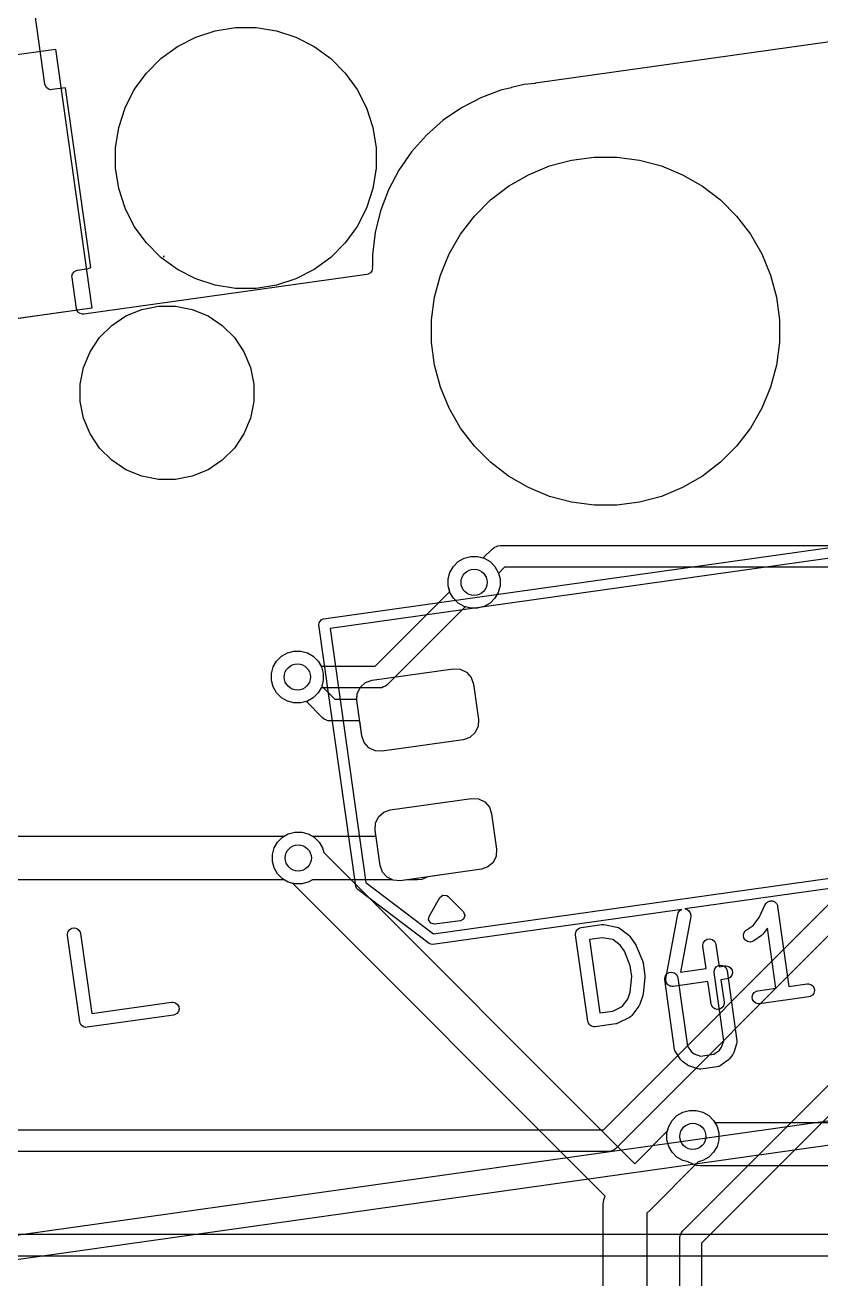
# Model space of a CAD drawing. Header units: millimetres. Extents: x 14 to 286, y -133 to -45.
# Drawn here: x 182.29 to 191.42, y -72.34 to -57.97 of the extents above; entities that cross this region are included whole.
import ezdxf

# ---------------------------------------------------------------- set-up
doc = ezdxf.new("R2010")
doc.units = ezdxf.units.MM
for name, color, linetype, true_color in [('B.Cu', 153, 'CONTINUOUS', 0x4d7fc4), ('B.Mask', 4, 'CONTINUOUS', 0x02ffee), ('B.Paste', 132, 'CONTINUOUS', 0x00c2c2), ('B.Silkscreen', 31, 'CONTINUOUS', 0xe8b2a7), ('F.Cu', 13, 'CONTINUOUS', 0xc83434), ('F.Mask', 201, 'CONTINUOUS', 0xd864ff), ('F.Paste', 253, 'CONTINUOUS', 0xb4a09a), ('F.Silkscreen', 41, 'CONTINUOUS', 0xf2eda1), ('User.Drawings', 9, 'CONTINUOUS', 0xc2c2c2)]:
    doc.layers.add(name, color=color, linetype=linetype, true_color=true_color)

msp = doc.modelspace()

# ---------------------------------------------------------------- linework, layer by layer
at = {"layer": 'B.Cu', "linetype": 'CONTINUOUS'}
for p, q in [((179.372834, -58.699982), (182.640719, -58.24071)), ((182.640719, -58.24071), (183.058238, -61.211514)), ((183.058238, -61.211514), (181.993746, -61.361118)), ((187.262172, -64.115694), (187.329995, -64.076536)), ((187.329995, -64.076536), (187.405642, -64.056267)), ((187.405642, -64.056267), (187.483958, -64.056267)), ((187.483958, -64.056267), (187.559605, -64.076536)), ((187.559605, -64.076536), (187.627428, -64.115694)), ((187.147367, -64.314542), (187.167636, -64.238895)), ((187.167636, -64.238895), (187.206794, -64.171072)), ((187.206794, -64.171072), (187.262172, -64.115694)), ((187.627428, -64.115694), (187.682806, -64.171072)), ((187.682806, -64.171072), (187.721964, -64.238895)), ((187.721964, -64.238895), (187.742233, -64.314542)), ((187.147367, -64.392858), (187.147367, -64.314542)), ((187.742233, -64.314542), (187.742233, -64.392858)), ((186.308624, -65.3131), (187.164589, -64.457134)), ((187.164589, -64.457134), (187.147367, -64.392858)), ((187.721964, -64.468505), (187.682806, -64.536328)), ((187.742233, -64.392858), (187.721964, -64.468505)), ((187.341365, -64.63391), (186.448788, -65.526488)), ((187.405642, -64.651133), (187.341365, -64.63391)), ((187.483958, -64.651133), (187.405642, -64.651133)), ((187.559605, -64.630864), (187.483958, -64.651133)), ((187.627428, -64.591706), (187.559605, -64.630864)), ((187.682806, -64.536328), (187.627428, -64.591706)), ((185.179094, -65.255472), (185.234472, -65.200094)), ((185.234472, -65.200094), (185.302295, -65.160936)), ((185.302295, -65.160936), (185.377942, -65.140667)), ((185.377942, -65.140667), (185.456258, -65.140667)), ((185.456258, -65.140667), (185.531905, -65.160936)), ((185.531905, -65.160936), (185.599728, -65.200094)), ((185.599728, -65.200094), (185.655106, -65.255472)), ((185.119667, -65.398942), (185.139936, -65.323295)), ((185.139936, -65.323295), (185.179094, -65.255472)), ((185.655106, -65.255472), (185.688378, -65.3131)), ((185.688378, -65.3131), (186.308624, -65.3131)), ((185.119667, -65.477258), (185.119667, -65.398942)), ((185.139936, -65.552905), (185.119667, -65.477258)), ((186.448788, -65.526488), (186.429851, -65.542028)), ((185.179094, -65.620728), (185.139936, -65.552905)), ((185.234472, -65.676106), (185.179094, -65.620728)), ((185.302295, -65.715264), (185.234472, -65.676106)), ((185.599728, -65.676106), (185.531905, -65.715264)), ((185.655106, -65.620728), (185.599728, -65.676106)), ((185.688378, -65.5631), (185.655106, -65.620728)), ((186.3604, -65.5631), (185.688378, -65.5631)), ((186.384786, -65.560698), (186.3604, -65.5631)), ((186.384787, -65.560698), (186.384786, -65.560698)), ((186.4036, -65.552905), (186.384787, -65.560698)), ((186.429846, -65.542034), (186.4036, -65.552905)), ((186.429851, -65.542028), (186.429846, -65.542034)), ((185.377942, -65.735533), (185.302295, -65.715264)), ((185.456258, -65.735533), (185.377942, -65.735533)), ((185.531905, -65.715264), (185.456258, -65.735533)), ((185.244972, -67.274794), (185.312795, -67.235636)), ((185.312795, -67.235636), (185.388442, -67.215367)), ((185.388442, -67.215367), (185.466758, -67.215367)), ((185.466758, -67.215367), (185.542405, -67.235636)), ((185.542405, -67.235636), (185.610228, -67.274794)), ((185.130167, -67.473642), (185.150436, -67.397995)), ((185.150436, -67.397995), (185.189594, -67.330172)), ((185.189594, -67.330172), (185.244972, -67.274794)), ((185.610228, -67.274794), (185.665606, -67.330172)), ((185.665606, -67.330172), (185.704764, -67.397995)), ((185.704764, -67.397995), (185.718824, -67.45047)), ((185.130167, -67.551958), (185.130167, -67.473642)), ((185.150436, -67.627605), (185.130167, -67.551958)), ((185.718824, -67.45047), (189.2866, -71.018246)), ((185.189594, -67.695428), (185.150436, -67.627605)), ((185.244972, -67.750806), (185.189594, -67.695428)), ((185.312795, -67.789964), (185.244972, -67.750806)), ((185.36527, -67.804024), (185.312795, -67.789964)), ((188.9499, -71.388654), (185.36527, -67.804024)), ((189.840112, -71.787212), (191.800289, -69.827033)), ((191.977066, -70.00381), (190.0535, -71.927376)), ((189.771372, -70.466394), (189.839195, -70.427236)), ((189.839195, -70.427236), (189.914842, -70.406967)), ((189.914842, -70.406967), (189.993158, -70.406967)), ((189.993158, -70.406967), (190.068805, -70.427236)), ((190.068805, -70.427236), (190.136628, -70.466394)), ((189.676836, -70.589595), (189.715994, -70.521772)), ((189.715994, -70.521772), (189.771372, -70.466394)), ((190.136628, -70.466394), (190.192006, -70.521772)), ((190.192006, -70.521772), (190.231164, -70.589595)), ((189.2866, -71.018246), (189.662775, -70.64207)), ((189.662775, -70.64207), (189.676836, -70.589595)), ((190.231164, -70.589595), (190.251433, -70.665242)), ((190.251433, -70.665242), (190.251433, -70.743558)), ((190.231164, -70.819205), (190.192006, -70.887028)), ((190.251433, -70.743558), (190.231164, -70.819205)), ((190.016329, -70.995624), (189.463377, -71.548577)), ((190.068805, -70.981564), (190.016329, -70.995624)), ((190.136628, -70.942406), (190.068805, -70.981564)), ((190.192006, -70.887028), (190.136628, -70.942406)), ((188.9268, -71.4816), (188.931604, -71.432827)), ((188.931604, -71.432827), (188.9499, -71.388654)), ((188.9268, -75.9161), (188.9268, -71.4816)), ((189.463371, -71.548581), (189.4268, -71.585153)), ((189.463377, -71.548577), (189.463371, -71.548581)), ((189.4268, -71.585153), (189.4268, -75.812546)), ((189.8035, -71.8756), (189.805902, -71.851214)), ((189.805902, -71.851214), (189.807891, -71.846413)), ((189.807891, -71.846413), (189.812949, -71.834201)), ((189.812949, -71.834201), (189.824566, -71.806154)), ((189.824566, -71.806154), (189.824571, -71.806148)), ((189.824571, -71.806148), (189.840112, -71.787212)), ((189.8035, -73.214322), (189.8035, -71.8756)), ((190.0535, -71.927376), (190.0535, -73.214322))]:
    msp.add_line(p, q, dxfattribs=at)
at = {"layer": 'B.Cu'}
for centre in [(187.4448, -64.3537), (185.4171, -65.4381), (185.4276, -67.5128), (189.954, -70.7044)]:
    msp.add_circle(centre, 0.15, dxfattribs=at)
at = {"layer": 'B.Mask', "linetype": 'CONTINUOUS'}
for p, q in [((184.251654, -58.10295), (184.475511, -58.030214)), ((184.475511, -58.030214), (184.70799, -57.993393)), ((184.70799, -57.993393), (184.943368, -57.993393)), ((184.943368, -57.993393), (185.175847, -58.030214)), ((185.175847, -58.030214), (185.399704, -58.10295)), ((183.851507, -58.34816), (184.041931, -58.209809)), ((184.041931, -58.209809), (184.251654, -58.10295)), ((185.399704, -58.10295), (185.609427, -58.209809)), ((185.609427, -58.209809), (185.799851, -58.34816)), ((179.372834, -58.699982), (182.640719, -58.24071)), ((182.640719, -58.24071), (183.058238, -61.211514)), ((183.68507, -58.514597), (183.851507, -58.34816)), ((185.799851, -58.34816), (185.966288, -58.514597)), ((183.546719, -58.705021), (183.68507, -58.514597)), ((185.966288, -58.514597), (186.104639, -58.705021)), ((183.43986, -58.914744), (183.546719, -58.705021)), ((186.104639, -58.705021), (186.211498, -58.914744)), ((183.367124, -59.138601), (183.43986, -58.914744)), ((186.211498, -58.914744), (186.284234, -59.138601)), ((183.330303, -59.37108), (183.367124, -59.138601)), ((186.284234, -59.138601), (186.321055, -59.37108)), ((183.330303, -59.606458), (183.330303, -59.37108)), ((186.321055, -59.37108), (186.321055, -59.606458)), ((188.561919, -59.512229), (188.821294, -59.478082)), ((188.821294, -59.478082), (189.082906, -59.478082)), ((189.082906, -59.478082), (189.342281, -59.512229)), ((183.367124, -59.838937), (183.330303, -59.606458)), ((186.321055, -59.606458), (186.284234, -59.838937)), ((188.067523, -59.680055), (188.309221, -59.57994)), ((188.309221, -59.57994), (188.561919, -59.512229)), ((189.342281, -59.512229), (189.594979, -59.57994)), ((189.594979, -59.57994), (189.836677, -59.680055)), ((187.84096, -59.810861), (188.067523, -59.680055)), ((189.836677, -59.680055), (190.06324, -59.810861)), ((183.43986, -60.062794), (183.367124, -59.838937)), ((186.284234, -59.838937), (186.211498, -60.062794)), ((187.633408, -59.97012), (187.84096, -59.810861)), ((190.06324, -59.810861), (190.270792, -59.97012)), ((183.546719, -60.272517), (183.43986, -60.062794)), ((186.211498, -60.062794), (186.104639, -60.272517)), ((187.44842, -60.155108), (187.633408, -59.97012)), ((190.270792, -59.97012), (190.45578, -60.155108)), ((187.289161, -60.36266), (187.44842, -60.155108)), ((190.45578, -60.155108), (190.615039, -60.36266)), ((183.68507, -60.462941), (183.546719, -60.272517)), ((186.104639, -60.272517), (185.966288, -60.462941)), ((187.158355, -60.589223), (187.289161, -60.36266)), ((190.615039, -60.36266), (190.745845, -60.589223)), ((183.851507, -60.629378), (183.68507, -60.462941)), ((185.966288, -60.462941), (185.799851, -60.629378)), ((184.041931, -60.767729), (183.851507, -60.629378)), ((185.799851, -60.629378), (185.609427, -60.767729)), ((187.05824, -60.830921), (187.158355, -60.589223)), ((190.745845, -60.589223), (190.84596, -60.830921)), ((184.251654, -60.874588), (184.041931, -60.767729)), ((185.609427, -60.767729), (185.399704, -60.874588)), ((184.475511, -60.947324), (184.251654, -60.874588)), ((185.399704, -60.874588), (185.175847, -60.947324)), ((186.990529, -61.083619), (187.05824, -60.830921)), ((190.84596, -60.830921), (190.913671, -61.083619)), ((184.70799, -60.984145), (184.475511, -60.947324)), ((184.943368, -60.984145), (184.70799, -60.984145)), ((185.175847, -60.947324), (184.943368, -60.984145)), ((186.956382, -61.342994), (186.990529, -61.083619)), ((190.913671, -61.083619), (190.947818, -61.342994)), ((183.058238, -61.211514), (179.790353, -61.670786)), ((183.450141, -61.298878), (183.631253, -61.223859)), ((183.631253, -61.223859), (183.823521, -61.185614)), ((183.823521, -61.185614), (184.019555, -61.185614)), ((184.019555, -61.185614), (184.211823, -61.223859)), ((184.211823, -61.223859), (184.392935, -61.298878)), ((183.287145, -61.407789), (183.450141, -61.298878)), ((184.392935, -61.298878), (184.555931, -61.407789)), ((186.956382, -61.604606), (186.956382, -61.342994)), ((190.947818, -61.342994), (190.947818, -61.604606)), ((183.148528, -61.546406), (183.287145, -61.407789)), ((184.555931, -61.407789), (184.694548, -61.546406)), ((183.039617, -61.709402), (183.148528, -61.546406)), ((184.694548, -61.546406), (184.803459, -61.709402)), ((186.990529, -61.863981), (186.956382, -61.604606)), ((190.947818, -61.604606), (190.913671, -61.863981)), ((182.964598, -61.890514), (183.039617, -61.709402)), ((184.803459, -61.709402), (184.878478, -61.890514)), ((182.926353, -62.082782), (182.964598, -61.890514)), ((184.878478, -61.890514), (184.916723, -62.082782)), ((187.05824, -62.116679), (186.990529, -61.863981)), ((190.913671, -61.863981), (190.84596, -62.116679)), ((182.926353, -62.278816), (182.926353, -62.082782)), ((184.916723, -62.082782), (184.916723, -62.278816)), ((187.158355, -62.358377), (187.05824, -62.116679)), ((190.84596, -62.116679), (190.745845, -62.358377)), ((182.964598, -62.471084), (182.926353, -62.278816)), ((184.916723, -62.278816), (184.878478, -62.471084)), ((187.289161, -62.58494), (187.158355, -62.358377)), ((190.745845, -62.358377), (190.615039, -62.58494)), ((183.039617, -62.652196), (182.964598, -62.471084)), ((184.878478, -62.471084), (184.803459, -62.652196)), ((183.148528, -62.815192), (183.039617, -62.652196)), ((184.803459, -62.652196), (184.694548, -62.815192)), ((187.44842, -62.792492), (187.289161, -62.58494)), ((190.615039, -62.58494), (190.45578, -62.792492)), ((187.633408, -62.97748), (187.44842, -62.792492)), ((190.45578, -62.792492), (190.270792, -62.97748)), ((183.287145, -62.953809), (183.148528, -62.815192)), ((184.694548, -62.815192), (184.555931, -62.953809)), ((183.450141, -63.06272), (183.287145, -62.953809)), ((183.631253, -63.137739), (183.450141, -63.06272)), ((184.392935, -63.06272), (184.211823, -63.137739)), ((184.555931, -62.953809), (184.392935, -63.06272)), ((187.84096, -63.136739), (187.633408, -62.97748)), ((190.270792, -62.97748), (190.06324, -63.136739)), ((183.823521, -63.175984), (183.631253, -63.137739)), ((184.019555, -63.175984), (183.823521, -63.175984)), ((184.211823, -63.137739), (184.019555, -63.175984)), ((188.067523, -63.267545), (187.84096, -63.136739)), ((190.06324, -63.136739), (189.836677, -63.267545)), ((188.309221, -63.36766), (188.067523, -63.267545)), ((188.561919, -63.435371), (188.309221, -63.36766)), ((189.594979, -63.36766), (189.342281, -63.435371)), ((189.836677, -63.267545), (189.594979, -63.36766)), ((188.821294, -63.469518), (188.561919, -63.435371)), ((189.082906, -63.469518), (188.821294, -63.469518)), ((189.342281, -63.435371), (189.082906, -63.469518))]:
    msp.add_line(p, q, dxfattribs=at)
at = {"layer": 'B.Paste', "linetype": 'CONTINUOUS'}
for p, q in [((179.372834, -58.699982), (182.640719, -58.24071)), ((182.640719, -58.24071), (183.058238, -61.211514)), ((183.058238, -61.211514), (179.790353, -61.670786))]:
    msp.add_line(p, q, dxfattribs=at)
at = {"layer": 'B.Silkscreen', "linetype": 'CONTINUOUS'}
for p, q in [((182.520308, -58.641367), (182.381135, -57.651099)), ((193.100252, -57.93707), (188.148911, -58.632935)), ((182.523771, -58.655656), (182.520308, -58.641367)), ((188.146683, -58.633214), (188.019246, -58.647181)), ((188.147138, -58.633008), (188.146683, -58.633214)), ((188.148911, -58.632935), (188.147138, -58.633008)), ((182.538624, -58.68087), (182.523771, -58.655656)), ((182.561994, -58.698481), (182.538624, -58.68087)), ((182.590326, -58.705809), (182.561994, -58.698481)), ((182.590336, -58.705807), (182.590326, -58.705809)), ((182.605016, -58.705199), (182.590336, -58.705807)), ((182.758507, -58.683627), (182.605016, -58.705199)), ((183.047908, -60.742822), (182.758507, -58.683627)), ((187.752104, -58.712603), (187.529211, -58.794985)), ((187.868195, -58.684122), (187.752104, -58.712603)), ((187.872273, -58.681881), (187.868195, -58.684122)), ((188.019246, -58.647181), (187.872273, -58.681881)), ((187.301339, -58.91252), (187.089489, -59.056949)), ((187.529211, -58.794985), (187.301339, -58.91252)), ((187.089489, -59.056949), (186.896819, -59.226119)), ((186.896819, -59.226119), (186.726203, -59.417509)), ((186.726203, -59.417509), (186.580182, -59.628266)), ((186.580182, -59.628266), (186.460935, -59.855247)), ((186.460935, -59.855247), (186.370239, -60.095068)), ((186.370239, -60.095068), (186.309446, -60.344155)), ((186.309446, -60.344155), (186.279462, -60.598795)), ((183.891169, -60.619834), (183.88044, -60.61614)), ((183.88044, -60.61614), (183.880822, -60.621288)), ((183.880822, -60.621288), (183.891169, -60.619834)), ((186.279462, -60.598795), (186.280164, -60.726992)), ((182.838774, -60.816546), (182.856385, -60.793176)), ((182.856385, -60.793176), (182.881599, -60.778323)), ((182.881599, -60.778323), (182.895888, -60.77486)), ((182.895888, -60.77486), (183.021266, -60.757238)), ((183.021266, -60.757238), (183.044224, -60.743716)), ((183.044224, -60.743716), (183.047908, -60.742822)), ((186.27206, -60.781723), (186.254449, -60.805093)), ((186.279387, -60.753391), (186.27206, -60.781723)), ((186.280164, -60.726992), (186.277047, -60.736747)), ((186.277047, -60.736747), (186.279387, -60.753391)), ((182.831446, -60.844878), (182.838774, -60.816546)), ((182.832056, -60.859568), (182.831446, -60.844878)), ((182.882158, -61.216063), (182.832056, -60.859568)), ((186.214945, -60.823409), (182.966866, -61.279896)), ((186.229234, -60.819946), (186.214945, -60.823409)), ((186.254449, -60.805093), (186.229234, -60.819946)), ((182.885621, -61.230353), (182.882158, -61.216063)), ((182.900474, -61.255567), (182.885621, -61.230353)), ((182.923844, -61.273178), (182.900474, -61.255567)), ((182.952176, -61.280506), (182.923844, -61.273178)), ((182.966866, -61.279896), (182.952176, -61.280506)), ((189.639124, -68.863249), (189.656735, -68.839879)), ((189.656735, -68.839879), (189.681949, -68.825026)), ((189.681949, -68.825026), (189.710928, -68.820953)), ((189.710928, -68.820953), (189.73926, -68.828281)), ((189.73926, -68.828281), (189.76263, -68.845892)), ((189.76263, -68.845892), (189.777483, -68.871106)), ((190.197663, -68.812054), (190.204991, -68.783722)), ((190.198273, -68.826744), (190.197663, -68.812054)), ((190.308472, -69.610856), (190.198273, -68.826744)), ((190.204991, -68.783722), (190.222602, -68.760352)), ((190.222602, -68.760352), (190.247816, -68.745499)), ((190.247816, -68.745499), (190.276795, -68.741426)), ((190.276795, -68.741426), (190.305127, -68.748754)), ((190.305127, -68.748754), (190.328497, -68.766365)), ((190.328497, -68.766365), (190.34335, -68.791579)), ((190.34335, -68.791579), (190.346813, -68.805868)), ((190.346813, -68.805868), (190.459477, -69.607513)), ((189.631796, -68.891581), (189.639124, -68.863249)), ((189.632406, -68.906271), (189.631796, -68.891581)), ((189.74507, -69.707917), (189.632406, -68.906271)), ((189.777483, -68.871106), (189.780946, -68.885395)), ((189.780946, -68.885395), (189.891145, -69.669507)), ((189.748533, -69.722206), (189.74507, -69.707917)), ((189.891145, -69.669507), (189.934605, -69.732589)), ((190.258204, -69.717817), (190.284084, -69.683472)), ((190.284084, -69.683472), (190.308472, -69.610856)), ((190.456304, -69.641829), (190.422403, -69.742768)), ((190.459597, -69.6275), (190.456304, -69.641829)), ((190.460086, -69.622203), (190.459411, -69.624809)), ((190.459411, -69.624809), (190.459597, -69.6275)), ((190.459477, -69.607513), (190.460086, -69.622203)), ((189.7499, -69.724528), (189.748533, -69.722206)), ((189.750464, -69.727163), (189.7499, -69.724528)), ((189.757579, -69.74003), (189.750464, -69.727163)), ((189.817989, -69.827713), (189.757579, -69.74003)), ((189.822791, -69.833398), (189.817989, -69.827713)), ((189.823796, -69.835104), (189.822791, -69.833398)), ((189.825753, -69.836905), (189.823796, -69.835104)), ((189.827476, -69.838945), (189.825753, -69.836905)), ((189.82914, -69.840023), (189.827476, -69.838945)), ((189.834614, -69.845061), (189.82914, -69.840023)), ((189.888397, -69.885589), (189.834614, -69.845061)), ((189.934605, -69.732589), (189.968949, -69.758469)), ((189.968949, -69.758469), (190.041565, -69.782857)), ((190.041565, -69.782857), (190.195123, -69.761277)), ((190.195123, -69.761277), (190.258204, -69.717817)), ((190.353328, -69.834434), (190.265645, -69.894844)), ((190.359013, -69.829631), (190.353328, -69.834434)), ((190.360719, -69.828627), (190.359013, -69.829631)), ((190.36252, -69.826669), (190.360719, -69.828627)), ((190.36456, -69.824947), (190.36252, -69.826669)), ((190.365638, -69.823282), (190.36456, -69.824947)), ((190.370676, -69.817809), (190.365638, -69.823282)), ((190.411204, -69.764026), (190.370676, -69.817809)), ((190.415078, -69.757673), (190.411204, -69.764026)), ((190.416379, -69.75618), (190.415078, -69.757673)), ((190.41747, -69.75375), (190.416379, -69.75618)), ((190.418859, -69.751473), (190.41747, -69.75375)), ((190.419355, -69.749553), (190.418859, -69.751473)), ((190.422403, -69.742768), (190.419355, -69.749553)), ((189.894749, -69.889463), (189.888397, -69.885589)), ((189.896243, -69.890764), (189.894749, -69.889463)), ((189.898673, -69.891855), (189.896243, -69.890764)), ((189.90095, -69.893244), (189.898673, -69.891855)), ((189.902868, -69.89374), (189.90095, -69.893244)), ((189.909654, -69.896788), (189.902868, -69.89374)), ((190.010592, -69.930689), (189.909654, -69.896788)), ((190.024922, -69.933982), (190.010592, -69.930689)), ((190.027609, -69.933797), (190.024922, -69.933982)), ((190.030219, -69.934472), (190.027609, -69.933797)), ((190.044909, -69.933862), (190.030219, -69.934472)), ((190.233532, -69.907353), (190.044909, -69.933862)), ((190.247821, -69.90389), (190.233532, -69.907353)), ((190.250143, -69.902522), (190.247821, -69.90389)), ((190.252778, -69.901959), (190.250143, -69.902522)), ((190.265645, -69.894844), (190.252778, -69.901959))]:
    msp.add_line(p, q, dxfattribs=at)
at = {"layer": 'F.Cu', "linetype": 'CONTINUOUS'}
for p, q in [((187.654012, -63.967712), (187.672948, -63.952171)), ((187.672948, -63.952171), (187.672954, -63.952166)), ((187.672954, -63.952166), (187.707507, -63.937854)), ((187.707507, -63.937854), (187.718013, -63.933502)), ((187.718013, -63.933502), (187.718014, -63.933502)), ((187.718014, -63.933502), (187.7424, -63.9311)), ((187.7424, -63.9311), (195.831224, -63.9311)), ((187.262172, -64.115694), (187.329995, -64.076536)), ((187.329995, -64.076536), (187.405642, -64.056267)), ((187.405642, -64.056267), (187.483958, -64.056267)), ((187.483958, -64.056267), (187.548234, -64.073489)), ((187.548234, -64.073489), (187.654012, -63.967712)), ((187.147367, -64.314542), (187.167636, -64.238895)), ((187.167636, -64.238895), (187.206794, -64.171072)), ((187.206794, -64.171072), (187.262172, -64.115694)), ((187.794176, -64.1811), (187.72501, -64.250265)), ((195.883, -64.1811), (187.794176, -64.1811)), ((187.147367, -64.392858), (187.147367, -64.314542)), ((187.72501, -64.250265), (187.742233, -64.314542)), ((187.742233, -64.314542), (187.742233, -64.392858)), ((187.167636, -64.468505), (187.147367, -64.392858)), ((187.206794, -64.536328), (187.167636, -64.468505)), ((187.721964, -64.468505), (187.682806, -64.536328)), ((187.742233, -64.392858), (187.721964, -64.468505)), ((187.262172, -64.591706), (187.206794, -64.536328)), ((187.329995, -64.630864), (187.262172, -64.591706)), ((187.405642, -64.651133), (187.329995, -64.630864)), ((187.483958, -64.651133), (187.405642, -64.651133)), ((187.559605, -64.630864), (187.483958, -64.651133)), ((187.627428, -64.591706), (187.559605, -64.630864)), ((187.682806, -64.536328), (187.627428, -64.591706)), ((185.179094, -65.255472), (185.234472, -65.200094)), ((185.234472, -65.200094), (185.302295, -65.160936)), ((185.302295, -65.160936), (185.377942, -65.140667)), ((185.377942, -65.140667), (185.456258, -65.140667)), ((185.456258, -65.140667), (185.531905, -65.160936)), ((185.531905, -65.160936), (185.599728, -65.200094)), ((185.599728, -65.200094), (185.655106, -65.255472)), ((185.119667, -65.398942), (185.139936, -65.323295)), ((185.139936, -65.323295), (185.179094, -65.255472)), ((185.655106, -65.255472), (185.694264, -65.323295)), ((185.694264, -65.323295), (185.714533, -65.398942)), ((186.274653, -65.475947), (187.205505, -65.345125)), ((187.205505, -65.345125), (187.285363, -65.34966)), ((187.285363, -65.34966), (187.357408, -65.384409)), ((187.357408, -65.384409), (187.410669, -65.444084)), ((185.119667, -65.477258), (185.119667, -65.398942)), ((185.139936, -65.552905), (185.119667, -65.477258)), ((185.714533, -65.477258), (185.69731, -65.541534)), ((185.714533, -65.398942), (185.714533, -65.477258)), ((186.139463, -65.55558), (186.199138, -65.502319)), ((186.199138, -65.502319), (186.274653, -65.475947)), ((187.410669, -65.444084), (187.43704, -65.519599)), ((187.43704, -65.519599), (187.494101, -65.925609)), ((185.179094, -65.620728), (185.139936, -65.552905)), ((185.234472, -65.676106), (185.179094, -65.620728)), ((185.302295, -65.715264), (185.234472, -65.676106)), ((185.69731, -65.541534), (185.847277, -65.6915)), ((186.101087, -65.6915), (186.104714, -65.627625)), ((186.104714, -65.627625), (186.139463, -65.55558)), ((185.377942, -65.735533), (185.302295, -65.715264)), ((185.456258, -65.735533), (185.377942, -65.735533)), ((185.520534, -65.71831), (185.456258, -65.735533)), ((185.707111, -65.904888), (185.520534, -65.71831)), ((185.847277, -65.6915), (186.101087, -65.6915)), ((185.726053, -65.920433), (185.707111, -65.904888)), ((185.726054, -65.920434), (185.726053, -65.920433)), ((185.752449, -65.931366), (185.726054, -65.920434)), ((185.771113, -65.939098), (185.752449, -65.931366)), ((185.771114, -65.939098), (185.771113, -65.939098)), ((185.7955, -65.9415), (185.771114, -65.939098)), ((186.133068, -65.9415), (185.7955, -65.9415)), ((186.15724, -66.113493), (186.133068, -65.9415)), ((187.494101, -65.925609), (187.489566, -66.005467)), ((186.183611, -66.189008), (186.15724, -66.113493)), ((187.454817, -66.077512), (187.395142, -66.130773)), ((187.489566, -66.005467), (187.454817, -66.077512)), ((186.236872, -66.248683), (186.183611, -66.189008)), ((186.308917, -66.283432), (186.236872, -66.248683)), ((187.319627, -66.157145), (186.388775, -66.287967)), ((187.395142, -66.130773), (187.319627, -66.157145)), ((186.388775, -66.287967), (186.308917, -66.283432)), ((186.483412, -66.961349), (187.414264, -66.830527)), ((187.414264, -66.830527), (187.494122, -66.835062)), ((186.407897, -66.987721), (186.483412, -66.961349)), ((187.494122, -66.835062), (187.566167, -66.869811)), ((187.566167, -66.869811), (187.619428, -66.929486)), ((187.619428, -66.929486), (187.645799, -67.005001)), ((186.308938, -67.192885), (186.313473, -67.113027)), ((186.313473, -67.113027), (186.348222, -67.040982)), ((186.348222, -67.040982), (186.407897, -66.987721)), ((187.645799, -67.005001), (187.70286, -67.411011)), ((180.2943, -67.2628), (185.265746, -67.2628)), ((185.265746, -67.2628), (185.312795, -67.235636)), ((185.312795, -67.235636), (185.388442, -67.215367)), ((185.388442, -67.215367), (185.466758, -67.215367)), ((185.466758, -67.215367), (185.542405, -67.235636)), ((185.542405, -67.235636), (185.589454, -67.2628)), ((185.589454, -67.2628), (186.318764, -67.2628)), ((186.318764, -67.2628), (186.308938, -67.192885)), ((187.698325, -67.490869), (187.663576, -67.562914)), ((187.70286, -67.411011), (187.698325, -67.490869)), ((187.528386, -67.642547), (186.914051, -67.728885)), ((187.603901, -67.616175), (187.528386, -67.642547)), ((187.663576, -67.562914), (187.603901, -67.616175)), ((185.265746, -67.7628), (180.397854, -67.7628)), ((185.312795, -67.789964), (185.265746, -67.7628)), ((185.388442, -67.810233), (185.312795, -67.789964)), ((185.466758, -67.810233), (185.388442, -67.810233)), ((185.542405, -67.789964), (185.466758, -67.810233)), ((185.589454, -67.7628), (185.542405, -67.789964)), ((186.505166, -67.7628), (185.589454, -67.7628)), ((186.517676, -67.768834), (186.505166, -67.7628)), ((186.597534, -67.773369), (186.517676, -67.768834)), ((186.672737, -67.7628), (186.597534, -67.773369)), ((186.795, -67.7628), (186.672737, -67.7628)), ((186.843773, -67.757996), (186.795, -67.7628)), ((186.914051, -67.728885), (186.843773, -67.757996)), ((188.928524, -70.6289), (191.711911, -67.845512)), ((191.852077, -68.0589), (189.068688, -70.842288)), ((189.771372, -70.466394), (189.839195, -70.427236)), ((189.839195, -70.427236), (189.914842, -70.406967)), ((189.914842, -70.406967), (189.993158, -70.406967)), ((189.993158, -70.406967), (190.068805, -70.427236)), ((190.068805, -70.427236), (190.136628, -70.466394)), ((189.676836, -70.589595), (189.715994, -70.521772)), ((189.715994, -70.521772), (189.771372, -70.466394)), ((190.136628, -70.466394), (190.192006, -70.521772)), ((190.192006, -70.521772), (190.204609, -70.5436)), ((190.204609, -70.5436), (197.795246, -70.5436)), ((181.239578, -70.6289), (188.928524, -70.6289)), ((189.656567, -70.665242), (189.676836, -70.589595)), ((189.656567, -70.743558), (189.656567, -70.665242)), ((189.049746, -70.857834), (189.0235, -70.868705)), ((189.049751, -70.857828), (189.049746, -70.857834)), ((189.068688, -70.842288), (189.049751, -70.857828)), ((189.676836, -70.819205), (189.656567, -70.743558)), ((189.715994, -70.887028), (189.676836, -70.819205)), ((188.9803, -70.8789), (181.239578, -70.8789)), ((189.004686, -70.876498), (188.9803, -70.8789)), ((189.004687, -70.876498), (189.004686, -70.876498)), ((189.0235, -70.868705), (189.004687, -70.876498)), ((189.771372, -70.942406), (189.715994, -70.887028)), ((189.839195, -70.981564), (189.771372, -70.942406)), ((189.899861, -70.997819), (189.839195, -70.981564)), ((189.904308, -71.001468), (189.899861, -70.997819)), ((189.948632, -71.019827), (189.904308, -71.001468)), ((189.994427, -71.038796), (189.948632, -71.019827)), ((190.0432, -71.0436), (189.994427, -71.038796)), ((197.795246, -71.0436), (190.0432, -71.0436)), ((166.643976, -71.8255), (206.9502, -71.8255)), ((206.898424, -72.0755), (166.5922, -72.0755))]:
    msp.add_line(p, q, dxfattribs=at)
at = {"layer": 'F.Cu'}
for centre in [(187.4448, -64.3537), (185.4171, -65.4381), (185.4276, -67.5128), (189.954, -70.7044)]:
    msp.add_circle(centre, 0.15, dxfattribs=at)
at = {"layer": 'F.Mask', "linetype": 'CONTINUOUS'}
for p, q in [((184.251654, -58.10295), (184.475511, -58.030214)), ((184.475511, -58.030214), (184.70799, -57.993393)), ((184.70799, -57.993393), (184.943368, -57.993393)), ((184.943368, -57.993393), (185.175847, -58.030214)), ((185.175847, -58.030214), (185.399704, -58.10295)), ((183.851507, -58.34816), (184.041931, -58.209809)), ((184.041931, -58.209809), (184.251654, -58.10295)), ((185.399704, -58.10295), (185.609427, -58.209809)), ((185.609427, -58.209809), (185.799851, -58.34816)), ((183.68507, -58.514597), (183.851507, -58.34816)), ((185.799851, -58.34816), (185.966288, -58.514597)), ((183.546719, -58.705021), (183.68507, -58.514597)), ((185.966288, -58.514597), (186.104639, -58.705021)), ((183.43986, -58.914744), (183.546719, -58.705021)), ((186.104639, -58.705021), (186.211498, -58.914744)), ((183.367124, -59.138601), (183.43986, -58.914744)), ((186.211498, -58.914744), (186.284234, -59.138601)), ((183.330303, -59.37108), (183.367124, -59.138601)), ((186.284234, -59.138601), (186.321055, -59.37108)), ((183.330303, -59.606458), (183.330303, -59.37108)), ((186.321055, -59.37108), (186.321055, -59.606458)), ((188.561919, -59.512229), (188.821294, -59.478082)), ((188.821294, -59.478082), (189.082906, -59.478082)), ((189.082906, -59.478082), (189.342281, -59.512229)), ((183.367124, -59.838937), (183.330303, -59.606458)), ((186.321055, -59.606458), (186.284234, -59.838937)), ((188.067523, -59.680055), (188.309221, -59.57994)), ((188.309221, -59.57994), (188.561919, -59.512229)), ((189.342281, -59.512229), (189.594979, -59.57994)), ((189.594979, -59.57994), (189.836677, -59.680055)), ((187.84096, -59.810861), (188.067523, -59.680055)), ((189.836677, -59.680055), (190.06324, -59.810861)), ((183.43986, -60.062794), (183.367124, -59.838937)), ((186.284234, -59.838937), (186.211498, -60.062794)), ((187.633408, -59.97012), (187.84096, -59.810861)), ((190.06324, -59.810861), (190.270792, -59.97012)), ((183.546719, -60.272517), (183.43986, -60.062794)), ((186.211498, -60.062794), (186.104639, -60.272517)), ((187.44842, -60.155108), (187.633408, -59.97012)), ((190.270792, -59.97012), (190.45578, -60.155108)), ((187.289161, -60.36266), (187.44842, -60.155108)), ((190.45578, -60.155108), (190.615039, -60.36266)), ((183.68507, -60.462941), (183.546719, -60.272517)), ((186.104639, -60.272517), (185.966288, -60.462941)), ((187.158355, -60.589223), (187.289161, -60.36266)), ((190.615039, -60.36266), (190.745845, -60.589223)), ((183.851507, -60.629378), (183.68507, -60.462941)), ((185.966288, -60.462941), (185.799851, -60.629378)), ((184.041931, -60.767729), (183.851507, -60.629378)), ((185.799851, -60.629378), (185.609427, -60.767729)), ((187.05824, -60.830921), (187.158355, -60.589223)), ((190.745845, -60.589223), (190.84596, -60.830921)), ((184.251654, -60.874588), (184.041931, -60.767729)), ((185.609427, -60.767729), (185.399704, -60.874588)), ((184.475511, -60.947324), (184.251654, -60.874588)), ((185.399704, -60.874588), (185.175847, -60.947324)), ((186.990529, -61.083619), (187.05824, -60.830921)), ((190.84596, -60.830921), (190.913671, -61.083619)), ((184.70799, -60.984145), (184.475511, -60.947324)), ((184.943368, -60.984145), (184.70799, -60.984145)), ((185.175847, -60.947324), (184.943368, -60.984145)), ((186.956382, -61.342994), (186.990529, -61.083619)), ((190.913671, -61.083619), (190.947818, -61.342994)), ((183.450141, -61.298878), (183.631253, -61.223859)), ((183.631253, -61.223859), (183.823521, -61.185614)), ((183.823521, -61.185614), (184.019555, -61.185614)), ((184.019555, -61.185614), (184.211823, -61.223859)), ((184.211823, -61.223859), (184.392935, -61.298878)), ((183.287145, -61.407789), (183.450141, -61.298878)), ((184.392935, -61.298878), (184.555931, -61.407789)), ((186.956382, -61.604606), (186.956382, -61.342994)), ((190.947818, -61.342994), (190.947818, -61.604606)), ((183.148528, -61.546406), (183.287145, -61.407789)), ((184.555931, -61.407789), (184.694548, -61.546406)), ((183.039617, -61.709402), (183.148528, -61.546406)), ((184.694548, -61.546406), (184.803459, -61.709402)), ((186.990529, -61.863981), (186.956382, -61.604606)), ((190.947818, -61.604606), (190.913671, -61.863981)), ((182.964598, -61.890514), (183.039617, -61.709402)), ((184.803459, -61.709402), (184.878478, -61.890514)), ((182.926353, -62.082782), (182.964598, -61.890514)), ((184.878478, -61.890514), (184.916723, -62.082782)), ((187.05824, -62.116679), (186.990529, -61.863981)), ((190.913671, -61.863981), (190.84596, -62.116679)), ((182.926353, -62.278816), (182.926353, -62.082782)), ((184.916723, -62.082782), (184.916723, -62.278816)), ((187.158355, -62.358377), (187.05824, -62.116679)), ((190.84596, -62.116679), (190.745845, -62.358377)), ((182.964598, -62.471084), (182.926353, -62.278816)), ((184.916723, -62.278816), (184.878478, -62.471084)), ((187.289161, -62.58494), (187.158355, -62.358377)), ((190.745845, -62.358377), (190.615039, -62.58494)), ((183.039617, -62.652196), (182.964598, -62.471084)), ((184.878478, -62.471084), (184.803459, -62.652196)), ((183.148528, -62.815192), (183.039617, -62.652196)), ((184.803459, -62.652196), (184.694548, -62.815192)), ((187.44842, -62.792492), (187.289161, -62.58494)), ((190.615039, -62.58494), (190.45578, -62.792492)), ((187.633408, -62.97748), (187.44842, -62.792492)), ((190.45578, -62.792492), (190.270792, -62.97748)), ((183.287145, -62.953809), (183.148528, -62.815192)), ((184.694548, -62.815192), (184.555931, -62.953809)), ((183.450141, -63.06272), (183.287145, -62.953809)), ((183.631253, -63.137739), (183.450141, -63.06272)), ((184.392935, -63.06272), (184.211823, -63.137739)), ((184.555931, -62.953809), (184.392935, -63.06272)), ((187.84096, -63.136739), (187.633408, -62.97748)), ((190.270792, -62.97748), (190.06324, -63.136739)), ((183.823521, -63.175984), (183.631253, -63.137739)), ((184.019555, -63.175984), (183.823521, -63.175984)), ((184.211823, -63.137739), (184.019555, -63.175984)), ((188.067523, -63.267545), (187.84096, -63.136739)), ((190.06324, -63.136739), (189.836677, -63.267545)), ((188.309221, -63.36766), (188.067523, -63.267545)), ((188.561919, -63.435371), (188.309221, -63.36766)), ((189.594979, -63.36766), (189.342281, -63.435371)), ((189.836677, -63.267545), (189.594979, -63.36766)), ((188.821294, -63.469518), (188.561919, -63.435371)), ((189.082906, -63.469518), (188.821294, -63.469518)), ((189.342281, -63.435371), (189.082906, -63.469518)), ((186.274653, -65.475947), (187.205505, -65.345125)), ((187.205505, -65.345125), (187.285363, -65.34966)), ((187.285363, -65.34966), (187.357408, -65.384409)), ((187.357408, -65.384409), (187.410669, -65.444084)), ((186.139463, -65.55558), (186.199138, -65.502319)), ((186.199138, -65.502319), (186.274653, -65.475947)), ((187.410669, -65.444084), (187.43704, -65.519599)), ((187.43704, -65.519599), (187.494101, -65.925609)), ((186.100179, -65.707483), (186.104714, -65.627625)), ((186.104714, -65.627625), (186.139463, -65.55558)), ((186.15724, -66.113493), (186.100179, -65.707483)), ((187.494101, -65.925609), (187.489566, -66.005467)), ((186.183611, -66.189008), (186.15724, -66.113493)), ((187.454817, -66.077512), (187.395142, -66.130773)), ((187.489566, -66.005467), (187.454817, -66.077512)), ((186.236872, -66.248683), (186.183611, -66.189008)), ((186.308917, -66.283432), (186.236872, -66.248683)), ((187.319627, -66.157145), (186.388775, -66.287967)), ((187.395142, -66.130773), (187.319627, -66.157145)), ((186.388775, -66.287967), (186.308917, -66.283432)), ((186.483412, -66.961349), (187.414264, -66.830527)), ((187.414264, -66.830527), (187.494122, -66.835062)), ((186.407897, -66.987721), (186.483412, -66.961349)), ((187.494122, -66.835062), (187.566167, -66.869811)), ((187.566167, -66.869811), (187.619428, -66.929486)), ((187.619428, -66.929486), (187.645799, -67.005001)), ((186.308938, -67.192885), (186.313473, -67.113027)), ((186.313473, -67.113027), (186.348222, -67.040982)), ((186.348222, -67.040982), (186.407897, -66.987721)), ((187.645799, -67.005001), (187.70286, -67.411011)), ((186.365999, -67.598895), (186.308938, -67.192885)), ((187.698325, -67.490869), (187.663576, -67.562914)), ((187.70286, -67.411011), (187.698325, -67.490869)), ((186.39237, -67.67441), (186.365999, -67.598895)), ((186.445631, -67.734085), (186.39237, -67.67441)), ((187.528386, -67.642547), (186.597534, -67.773369)), ((187.603901, -67.616175), (187.528386, -67.642547)), ((187.663576, -67.562914), (187.603901, -67.616175)), ((186.517676, -67.768834), (186.445631, -67.734085)), ((186.597534, -67.773369), (186.517676, -67.768834))]:
    msp.add_line(p, q, dxfattribs=at)
at = {"layer": 'F.Paste', "linetype": 'CONTINUOUS'}
for p, q in [((186.274653, -65.475947), (187.205505, -65.345125)), ((187.205505, -65.345125), (187.285363, -65.34966)), ((187.285363, -65.34966), (187.357408, -65.384409)), ((187.357408, -65.384409), (187.410669, -65.444084)), ((186.139463, -65.55558), (186.199138, -65.502319)), ((186.199138, -65.502319), (186.274653, -65.475947)), ((187.410669, -65.444084), (187.43704, -65.519599)), ((187.43704, -65.519599), (187.494101, -65.925609)), ((186.100179, -65.707483), (186.104714, -65.627625)), ((186.104714, -65.627625), (186.139463, -65.55558)), ((186.15724, -66.113493), (186.100179, -65.707483)), ((187.494101, -65.925609), (187.489566, -66.005467)), ((186.183611, -66.189008), (186.15724, -66.113493)), ((187.454817, -66.077512), (187.395142, -66.130773)), ((187.489566, -66.005467), (187.454817, -66.077512)), ((186.236872, -66.248683), (186.183611, -66.189008)), ((186.308917, -66.283432), (186.236872, -66.248683)), ((187.319627, -66.157145), (186.388775, -66.287967)), ((187.395142, -66.130773), (187.319627, -66.157145)), ((186.388775, -66.287967), (186.308917, -66.283432)), ((186.483412, -66.961349), (187.414264, -66.830527)), ((187.414264, -66.830527), (187.494122, -66.835062)), ((186.407897, -66.987721), (186.483412, -66.961349)), ((187.494122, -66.835062), (187.566167, -66.869811)), ((187.566167, -66.869811), (187.619428, -66.929486)), ((187.619428, -66.929486), (187.645799, -67.005001)), ((186.308938, -67.192885), (186.313473, -67.113027)), ((186.313473, -67.113027), (186.348222, -67.040982)), ((186.348222, -67.040982), (186.407897, -66.987721)), ((187.645799, -67.005001), (187.70286, -67.411011)), ((186.365999, -67.598895), (186.308938, -67.192885)), ((187.698325, -67.490869), (187.663576, -67.562914)), ((187.70286, -67.411011), (187.698325, -67.490869)), ((186.39237, -67.67441), (186.365999, -67.598895)), ((186.445631, -67.734085), (186.39237, -67.67441)), ((187.528386, -67.642547), (186.597534, -67.773369)), ((187.603901, -67.616175), (187.528386, -67.642547)), ((187.663576, -67.562914), (187.603901, -67.616175)), ((186.517676, -67.768834), (186.445631, -67.734085)), ((186.597534, -67.773369), (186.517676, -67.768834))]:
    msp.add_line(p, q, dxfattribs=at)
at = {"layer": 'F.Silkscreen', "linetype": 'CONTINUOUS'}
for p, q in [((188.561919, -59.512229), (188.821294, -59.478082)), ((188.821294, -59.478082), (189.082906, -59.478082)), ((189.082906, -59.478082), (189.342281, -59.512229)), ((188.067523, -59.680055), (188.309221, -59.57994)), ((188.309221, -59.57994), (188.561919, -59.512229)), ((189.342281, -59.512229), (189.594979, -59.57994)), ((189.594979, -59.57994), (189.836677, -59.680055)), ((187.84096, -59.810861), (188.067523, -59.680055)), ((189.836677, -59.680055), (190.06324, -59.810861)), ((187.633408, -59.97012), (187.84096, -59.810861)), ((190.06324, -59.810861), (190.270792, -59.97012)), ((187.44842, -60.155108), (187.633408, -59.97012)), ((190.270792, -59.97012), (190.45578, -60.155108)), ((187.289161, -60.36266), (187.44842, -60.155108)), ((190.45578, -60.155108), (190.615039, -60.36266)), ((187.158355, -60.589223), (187.289161, -60.36266)), ((190.615039, -60.36266), (190.745845, -60.589223)), ((187.05824, -60.830921), (187.158355, -60.589223)), ((190.745845, -60.589223), (190.84596, -60.830921)), ((186.990529, -61.083619), (187.05824, -60.830921)), ((190.84596, -60.830921), (190.913671, -61.083619)), ((186.956382, -61.342994), (186.990529, -61.083619)), ((190.913671, -61.083619), (190.947818, -61.342994)), ((183.450141, -61.298878), (183.631253, -61.223859)), ((183.631253, -61.223859), (183.823521, -61.185614)), ((183.823521, -61.185614), (184.019555, -61.185614)), ((184.019555, -61.185614), (184.211823, -61.223859)), ((184.211823, -61.223859), (184.392935, -61.298878)), ((183.287145, -61.407789), (183.450141, -61.298878)), ((184.392935, -61.298878), (184.555931, -61.407789)), ((186.956382, -61.604606), (186.956382, -61.342994)), ((190.947818, -61.342994), (190.947818, -61.604606)), ((183.148528, -61.546406), (183.287145, -61.407789)), ((184.555931, -61.407789), (184.694548, -61.546406)), ((183.039617, -61.709402), (183.148528, -61.546406)), ((184.694548, -61.546406), (184.803459, -61.709402)), ((186.990529, -61.863981), (186.956382, -61.604606)), ((190.947818, -61.604606), (190.913671, -61.863981)), ((182.964598, -61.890514), (183.039617, -61.709402)), ((184.803459, -61.709402), (184.878478, -61.890514)), ((182.926353, -62.082782), (182.964598, -61.890514)), ((184.878478, -61.890514), (184.916723, -62.082782)), ((187.05824, -62.116679), (186.990529, -61.863981)), ((190.913671, -61.863981), (190.84596, -62.116679)), ((182.926353, -62.278816), (182.926353, -62.082782)), ((184.916723, -62.082782), (184.916723, -62.278816)), ((187.158355, -62.358377), (187.05824, -62.116679)), ((190.84596, -62.116679), (190.745845, -62.358377)), ((182.964598, -62.471084), (182.926353, -62.278816)), ((184.916723, -62.278816), (184.878478, -62.471084)), ((187.289161, -62.58494), (187.158355, -62.358377)), ((190.745845, -62.358377), (190.615039, -62.58494)), ((183.039617, -62.652196), (182.964598, -62.471084)), ((184.878478, -62.471084), (184.803459, -62.652196)), ((183.148528, -62.815192), (183.039617, -62.652196)), ((184.803459, -62.652196), (184.694548, -62.815192)), ((187.44842, -62.792492), (187.289161, -62.58494)), ((190.615039, -62.58494), (190.45578, -62.792492)), ((187.633408, -62.97748), (187.44842, -62.792492)), ((190.45578, -62.792492), (190.270792, -62.97748)), ((183.287145, -62.953809), (183.148528, -62.815192)), ((184.694548, -62.815192), (184.555931, -62.953809)), ((183.450141, -63.06272), (183.287145, -62.953809)), ((183.631253, -63.137739), (183.450141, -63.06272)), ((184.392935, -63.06272), (184.211823, -63.137739)), ((184.555931, -62.953809), (184.392935, -63.06272)), ((187.84096, -63.136739), (187.633408, -62.97748)), ((190.270792, -62.97748), (190.06324, -63.136739)), ((183.823521, -63.175984), (183.631253, -63.137739)), ((184.019555, -63.175984), (183.823521, -63.175984)), ((184.211823, -63.137739), (184.019555, -63.175984)), ((188.067523, -63.267545), (187.84096, -63.136739)), ((190.06324, -63.136739), (189.836677, -63.267545)), ((188.309221, -63.36766), (188.067523, -63.267545)), ((188.561919, -63.435371), (188.309221, -63.36766)), ((189.594979, -63.36766), (189.342281, -63.435371)), ((189.836677, -63.267545), (189.594979, -63.36766)), ((188.821294, -63.469518), (188.561919, -63.435371)), ((189.082906, -63.469518), (188.821294, -63.469518)), ((189.342281, -63.435371), (189.082906, -63.469518)), ((185.716222, -64.771813), (192.945179, -63.75585)), ((192.902463, -63.883032), (185.792338, -64.882294)), ((185.665156, -64.839579), (185.666483, -64.816206)), ((185.666483, -64.816206), (185.69412, -64.779531)), ((185.69412, -64.779531), (185.716222, -64.771813)), ((186.086155, -67.83514), (185.665156, -64.839579)), ((185.792338, -64.882294), (186.201528, -67.793828)), ((186.980675, -68.380959), (193.407661, -67.477705)), ((193.483778, -67.588187), (189.861583, -68.097253)), ((186.093873, -67.857242), (186.086155, -67.83514)), ((186.201528, -67.793828), (186.980675, -68.380959)), ((186.109462, -67.874708), (186.093873, -67.857242)), ((186.928306, -68.491752), (186.109462, -67.874708)), ((186.930072, -68.185096), (187.050778, -67.966166)), ((187.050778, -67.966166), (187.086652, -67.937497)), ((187.086652, -67.937497), (187.13229, -67.942592)), ((187.13229, -67.942592), (187.145844, -67.952805)), ((187.145844, -67.952805), (187.322218, -68.129983)), ((189.825832, -68.102277), (186.972765, -68.50325)), ((189.786078, -68.143266), (189.801988, -68.118705)), ((189.801988, -68.118705), (189.825832, -68.102277)), ((189.861583, -68.097253), (189.883483, -68.101286)), ((189.883483, -68.101286), (189.908044, -68.117197)), ((189.908044, -68.117197), (189.924646, -68.141294)), ((190.71387, -68.194476), (190.785078, -68.04645)), ((190.785078, -68.04645), (190.785106, -68.046403)), ((190.785106, -68.046403), (190.785113, -68.046378)), ((190.785113, -68.046378), (190.785158, -68.046317)), ((190.785158, -68.046317), (190.79272, -68.033889)), ((190.79272, -68.033889), (190.798255, -68.028938)), ((190.798255, -68.028938), (190.802724, -68.023008)), ((190.802724, -68.023008), (190.809055, -68.019278)), ((190.809055, -68.019278), (190.814532, -68.01438)), ((190.814532, -68.01438), (190.821537, -68.011925)), ((190.821537, -68.011925), (190.827938, -68.008155)), ((190.827938, -68.008155), (190.835217, -68.007131)), ((190.835217, -68.007131), (190.842149, -68.004703)), ((190.842149, -68.004703), (190.84956, -68.005115)), ((190.84956, -68.005115), (190.856917, -68.004082)), ((190.856917, -68.004082), (190.864032, -68.005922)), ((190.864032, -68.005922), (190.871367, -68.006331)), ((190.871367, -68.006331), (190.878059, -68.00955)), ((190.878059, -68.00955), (190.885249, -68.01141)), ((190.885249, -68.01141), (190.891116, -68.015831)), ((190.891116, -68.015831), (190.897738, -68.019017)), ((190.897738, -68.019017), (190.902687, -68.024551)), ((190.902687, -68.024551), (190.908619, -68.029021)), ((190.908619, -68.029021), (190.91235, -68.035354)), ((190.91235, -68.035354), (190.917247, -68.04083)), ((190.917247, -68.04083), (190.919701, -68.047833)), ((190.919701, -68.047833), (190.923472, -68.054235)), ((190.923472, -68.054235), (190.926898, -68.068372)), ((190.926898, -68.068372), (190.926924, -68.068446)), ((190.926924, -68.068446), (190.926922, -68.068472)), ((190.926922, -68.068472), (190.926935, -68.068524)), ((190.926935, -68.068524), (191.05567, -68.984522)), ((186.923199, -68.222415), (186.930072, -68.185096)), ((186.946506, -68.261983), (186.923199, -68.222415)), ((186.990965, -68.273481), (186.946506, -68.261983)), ((187.288045, -68.231729), (186.990965, -68.273481)), ((187.322025, -68.214836), (187.288045, -68.231729)), ((187.339695, -68.172449), (187.322025, -68.214836)), ((187.322218, -68.129983), (187.339695, -68.172449)), ((189.645641, -68.897866), (189.782011, -68.157395)), ((189.782011, -68.157395), (189.786078, -68.143266)), ((189.92953, -68.184562), (189.812007, -68.822697)), ((189.924646, -68.141294), (189.930763, -68.169911)), ((189.930763, -68.169911), (189.92953, -68.184562)), ((190.644605, -68.286392), (190.71387, -68.194476)), ((188.608627, -68.379565), (188.615955, -68.351233)), ((188.609237, -68.394255), (188.608627, -68.379565)), ((188.74841, -69.384523), (188.609237, -68.394255)), ((188.615955, -68.351233), (188.633566, -68.327863)), ((188.633566, -68.327863), (188.65878, -68.31301)), ((188.65878, -68.31301), (188.673069, -68.309547)), ((188.673069, -68.309547), (188.908847, -68.276411)), ((188.908847, -68.276411), (188.916276, -68.276102)), ((188.916276, -68.276102), (188.918218, -68.275688)), ((188.918218, -68.275688), (188.92088, -68.275912)), ((188.92088, -68.275912), (188.923537, -68.275802)), ((188.923537, -68.275802), (188.925449, -68.276296)), ((188.925449, -68.276296), (188.932869, -68.276921)), ((188.932869, -68.276921), (189.080962, -68.304194)), ((189.080962, -68.304194), (189.095091, -68.308262)), ((189.095091, -68.308262), (189.09735, -68.309725)), ((189.09735, -68.309725), (189.099962, -68.310401)), ((189.099962, -68.310401), (189.112515, -68.318056)), ((189.112515, -68.318056), (189.220081, -68.399113)), ((189.220081, -68.399113), (189.225556, -68.404152)), ((189.225556, -68.404152), (189.227218, -68.405229)), ((189.227218, -68.405229), (189.228938, -68.407265)), ((189.228938, -68.407265), (189.230899, -68.40907)), ((189.230899, -68.40907), (189.231903, -68.410775)), ((189.231903, -68.410775), (189.236706, -68.41646)), ((190.534503, -68.402725), (190.539803, -68.373946)), ((190.540619, -68.431343), (190.534503, -68.402725)), ((190.539803, -68.373946), (190.555713, -68.349386)), ((190.555713, -68.349386), (190.566944, -68.339898)), ((190.566944, -68.339898), (190.644605, -68.286392)), ((190.739729, -68.40301), (190.652046, -68.46342)), ((190.745411, -68.39821), (190.739729, -68.40301)), ((190.74712, -68.397204), (190.745411, -68.39821)), ((190.748925, -68.395242), (190.74712, -68.397204)), ((190.750961, -68.393523), (190.748925, -68.395242)), ((190.752038, -68.391859), (190.750961, -68.393523)), ((190.757077, -68.386385), (190.752038, -68.391859)), ((190.810221, -68.315858), (190.757077, -68.386385)), ((190.90713, -69.005398), (190.810221, -68.315858)), ((186.949392, -68.501923), (186.928306, -68.491752)), ((186.972765, -68.50325), (186.949392, -68.501923)), ((188.917669, -68.426645), (188.768214, -68.447649)), ((188.768214, -68.447649), (188.886512, -69.289377)), ((189.036383, -68.448507), (188.917669, -68.426645)), ((189.120087, -68.511582), (189.036383, -68.448507)), ((189.168921, -68.582463), (189.120087, -68.511582)), ((189.236706, -68.41646), (189.297116, -68.504144)), ((189.297116, -68.504144), (189.297671, -68.505147)), ((189.297671, -68.505147), (189.29805, -68.505533)), ((189.29805, -68.505533), (189.301072, -68.511299)), ((189.301072, -68.511299), (189.304231, -68.517011)), ((189.304231, -68.517011), (189.304344, -68.51754)), ((189.304344, -68.51754), (189.304876, -68.518555)), ((189.304876, -68.518555), (189.378541, -68.70055)), ((190.069686, -68.510836), (190.077014, -68.482504)), ((190.070296, -68.525526), (190.069686, -68.510836)), ((190.106249, -68.781344), (190.070296, -68.525526)), ((190.077014, -68.482504), (190.094625, -68.459134)), ((190.094625, -68.459134), (190.119839, -68.444281)), ((190.119839, -68.444281), (190.148818, -68.440208)), ((190.148818, -68.440208), (190.17715, -68.447536)), ((190.17715, -68.447536), (190.20052, -68.465147)), ((190.20052, -68.465147), (190.215373, -68.490361)), ((190.215373, -68.490361), (190.218836, -68.50465)), ((190.218836, -68.50465), (190.254789, -68.760468)), ((190.557222, -68.455441), (190.540619, -68.431343)), ((190.581782, -68.471351), (190.557222, -68.455441)), ((190.610561, -68.476651), (190.581782, -68.471351)), ((190.639179, -68.470535), (190.610561, -68.476651)), ((190.652046, -68.46342), (190.639179, -68.470535)), ((189.236034, -68.74827), (189.168921, -68.582463)), ((189.378541, -68.70055), (189.379265, -68.703009)), ((189.253347, -68.871452), (189.236034, -68.74827)), ((189.379265, -68.703009), (189.379827, -68.703963)), ((189.379827, -68.703963), (189.381131, -68.709344)), ((189.381131, -68.709344), (189.382695, -68.714654)), ((189.382695, -68.714654), (189.382686, -68.715759)), ((189.382686, -68.715759), (189.38329, -68.718252)), ((189.38329, -68.718252), (189.403172, -68.859719)), ((189.812007, -68.822697), (190.106249, -68.781344)), ((190.254789, -68.760468), (190.321986, -68.751025)), ((190.321986, -68.751025), (190.336677, -68.750415)), ((190.336677, -68.750415), (190.365008, -68.757743)), ((190.365008, -68.757743), (190.388378, -68.775354)), ((190.388378, -68.775354), (190.403231, -68.800568)), ((190.407304, -68.829547), (190.399977, -68.857879)), ((190.403231, -68.800568), (190.407304, -68.829547)), ((189.234536, -69.049332), (189.253347, -68.871452)), ((189.403486, -68.878044), (189.382839, -69.073294)), ((189.403172, -68.859719), (189.403278, -68.862278)), ((189.403278, -68.862278), (189.403592, -68.863341)), ((189.403504, -68.875478), (189.403486, -68.878044)), ((189.403781, -68.874409), (189.403504, -68.875478)), ((189.403592, -68.863341), (189.403552, -68.868885)), ((189.403552, -68.868885), (189.403781, -68.874409)), ((189.644408, -68.912517), (189.64473, -68.908687)), ((189.64692, -68.924272), (189.644408, -68.912517)), ((189.644521, -68.907198), (189.645017, -68.90528)), ((189.64473, -68.908687), (189.644521, -68.907198)), ((189.645017, -68.90528), (189.645641, -68.897866)), ((189.648594, -68.936177), (189.64692, -68.924272)), ((189.649961, -68.938498), (189.648594, -68.936177)), ((189.650525, -68.941134), (189.649961, -68.938498)), ((189.657346, -68.951034), (189.650525, -68.941134)), ((189.663447, -68.961391), (189.657346, -68.951034)), ((189.665598, -68.963012), (189.663447, -68.961391)), ((189.667128, -68.965232), (189.665598, -68.963012)), ((189.677216, -68.971767), (189.667128, -68.965232)), ((189.686817, -68.979002), (189.677216, -68.971767)), ((189.689426, -68.979676), (189.686817, -68.979002)), ((189.691688, -68.981142), (189.689426, -68.979676)), ((189.703508, -68.983319), (189.691688, -68.981142)), ((189.715149, -68.98633), (189.703508, -68.983319)), ((189.718988, -68.98617), (189.715149, -68.98633)), ((189.720468, -68.986443), (189.718988, -68.98617)), ((189.722406, -68.986028), (189.720468, -68.986443)), ((189.729839, -68.98572), (189.722406, -68.986028)), ((190.127124, -68.929884), (189.729839, -68.98572)), ((190.163078, -69.185704), (190.127124, -68.929884)), ((190.342862, -68.899565), (190.275664, -68.909008)), ((190.275664, -68.909008), (190.311618, -69.164828)), ((190.357151, -68.896102), (190.342862, -68.899565)), ((190.382366, -68.881249), (190.357151, -68.896102)), ((190.399977, -68.857879), (190.382366, -68.881249)), ((191.05567, -68.984522), (191.264334, -68.955196)), ((191.264334, -68.955196), (191.279024, -68.954587)), ((191.279024, -68.954587), (191.307355, -68.961914)), ((191.307355, -68.961914), (191.330726, -68.979525)), ((191.330726, -68.979525), (191.345579, -69.004739)), ((189.144054, -69.214635), (189.207132, -69.130928)), ((189.207132, -69.130928), (189.234536, -69.049332)), ((189.379352, -69.089286), (189.345451, -69.190224)), ((189.379609, -69.088167), (189.379352, -69.089286)), ((189.379867, -69.087693), (189.379609, -69.088167)), ((189.38118, -69.081326), (189.379867, -69.087693)), ((189.382645, -69.074956), (189.38118, -69.081326)), ((189.382839, -69.073294), (189.382607, -69.074414)), ((189.382607, -69.074414), (189.382645, -69.074956)), ((190.634025, -69.104742), (190.641353, -69.07641)), ((190.638098, -69.133721), (190.634025, -69.104742)), ((190.652951, -69.158935), (190.638098, -69.133721)), ((190.641353, -69.07641), (190.658964, -69.05304)), ((190.658964, -69.05304), (190.684178, -69.038187)), ((190.684178, -69.038187), (190.698467, -69.034724)), ((190.698467, -69.034724), (190.90713, -69.005398)), ((191.28521, -69.103736), (190.719343, -69.183264)), ((191.299499, -69.100273), (191.28521, -69.103736)), ((191.324713, -69.08542), (191.299499, -69.100273)), ((191.342324, -69.06205), (191.324713, -69.08542)), ((191.349651, -69.033718), (191.342324, -69.06205)), ((191.345579, -69.004739), (191.349651, -69.033718)), ((188.886512, -69.289377), (189.035966, -69.268372)), ((189.035966, -69.268372), (189.144054, -69.214635)), ((189.334251, -69.211481), (189.253195, -69.319047)), ((189.338123, -69.20513), (189.334251, -69.211481)), ((189.339427, -69.203635), (189.338123, -69.20513)), ((189.34052, -69.201201), (189.339427, -69.203635)), ((189.341906, -69.198929), (189.34052, -69.201201)), ((189.342401, -69.197012), (189.341906, -69.198929)), ((189.345451, -69.190224), (189.342401, -69.197012)), ((190.166541, -69.199993), (190.163078, -69.185704)), ((190.181394, -69.225207), (190.166541, -69.199993)), ((190.204764, -69.242818), (190.181394, -69.225207)), ((190.233096, -69.250146), (190.204764, -69.242818)), ((190.262075, -69.246073), (190.233096, -69.250146)), ((190.287289, -69.23122), (190.262075, -69.246073)), ((190.3049, -69.20785), (190.287289, -69.23122)), ((190.312228, -69.179518), (190.3049, -69.20785)), ((190.311618, -69.164828), (190.312228, -69.179518)), ((190.676321, -69.176546), (190.652951, -69.158935)), ((190.704653, -69.183874), (190.676321, -69.176546)), ((190.719343, -69.183264), (190.704653, -69.183874)), ((188.751873, -69.398812), (188.74841, -69.384523)), ((188.766726, -69.424026), (188.751873, -69.398812)), ((189.068896, -69.415219), (188.833118, -69.448355)), ((189.076124, -69.413467), (189.068896, -69.415219)), ((189.078103, -69.413331), (189.076124, -69.413467)), ((189.080595, -69.412383), (189.078103, -69.413331)), ((189.083185, -69.411756), (189.080595, -69.412383)), ((189.084891, -69.41075), (189.083185, -69.411756)), ((189.091847, -69.408107), (189.084891, -69.41075)), ((189.226686, -69.341069), (189.091847, -69.408107)), ((189.239146, -69.333265), (189.226686, -69.341069)), ((189.240915, -69.331233), (189.239146, -69.333265)), ((189.243238, -69.329866), (189.240915, -69.331233)), ((189.253195, -69.319047), (189.243238, -69.329866)), ((188.790096, -69.441637), (188.766726, -69.424026)), ((188.818428, -69.448965), (188.790096, -69.441637)), ((188.833118, -69.448355), (188.818428, -69.448965))]:
    msp.add_line(p, q, dxfattribs=at)
at = {"layer": 'User.Drawings', "linetype": 'CONTINUOUS'}
for p, q in [((182.780382, -68.385368), (182.78771, -68.357036)), ((182.780992, -68.400058), (182.780382, -68.385368)), ((182.920165, -69.390326), (182.780992, -68.400058)), ((182.78771, -68.357036), (182.805321, -68.333666)), ((182.805321, -68.333666), (182.830535, -68.318813)), ((182.830535, -68.318813), (182.859514, -68.31474)), ((182.859514, -68.31474), (182.887846, -68.322068)), ((182.887846, -68.322068), (182.911216, -68.339679)), ((182.911216, -68.339679), (182.926069, -68.364893)), ((182.926069, -68.364893), (182.929532, -68.379182)), ((182.929532, -68.379182), (183.058267, -69.29518)), ((183.058267, -69.29518), (183.974265, -69.166445)), ((183.974265, -69.166445), (183.988955, -69.165835)), ((183.988955, -69.165835), (184.017287, -69.173163)), ((184.017287, -69.173163), (184.040657, -69.190774)), ((184.052255, -69.273299), (184.034644, -69.296669)), ((184.040657, -69.190774), (184.05551, -69.215988)), ((184.059583, -69.244967), (184.052255, -69.273299)), ((184.05551, -69.215988), (184.059583, -69.244967)), ((182.923628, -69.404615), (182.920165, -69.390326)), ((182.938481, -69.429829), (182.923628, -69.404615)), ((183.995141, -69.314985), (183.004873, -69.454158)), ((184.00943, -69.311522), (183.995141, -69.314985)), ((184.034644, -69.296669), (184.00943, -69.311522)), ((182.961851, -69.44744), (182.938481, -69.429829)), ((182.990183, -69.454768), (182.961851, -69.44744)), ((183.004873, -69.454158), (182.990183, -69.454768)), ((180.891099, -72.01776), (197.797804, -69.641678)), ((197.762567, -69.929914), (180.855858, -72.305997))]:
    msp.add_line(p, q, dxfattribs=at)

doc.saveas('drawing.dxf')
